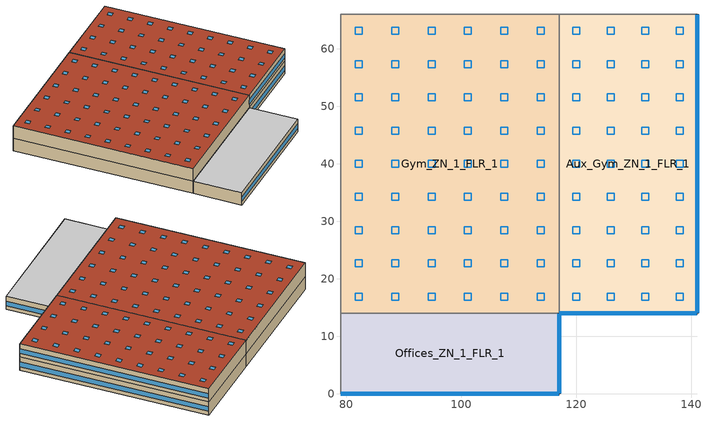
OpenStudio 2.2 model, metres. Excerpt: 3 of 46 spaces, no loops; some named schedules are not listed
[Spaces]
Gym_ZN_1_FLR_1
 floor ground: 117,66 117,14 79,14 79,66 z0
 wall to Aux_Gym_ZN_1_FLR_1: 117,14 117,66 z4:8; 117,14 117,66 z0:4
 wall to Main_Corridor_ZN_1_FLR_1: 79,66 79,14 z0:4
 wall to Offices_ZN_1_FLR_1: 79,14 117,14 z0:4
 wall to Offices_ZN_1_FLR_2: 79,14 117,14 z4:8
 wall to Mech_ZN_1_FLR_2: 117,66 79,66 z4:8
 wall to Mech_ZN_1_FLR_1: 117,66 79,66 z0:4
 wall to Main_Corridor_ZN_1_FLR_2: 79,66 79,14 z4:8
 roof outside: 117,14 117,66 79,66 79,14 z8
 skylight: 89.11,56.72 89.11,57.94 87.89,57.94 87.89,56.72 z8; 114.44,39.39 114.44,40.61 113.22,40.61 113.22,39.39 z8; 82.78,56.72 82.78,57.94 81.56,57.94 81.56,56.72 z8; 95.44,33.61 95.44,34.83 94.22,34.83 94.22,33.61 z8; 114.44,45.17 114.44,46.39 113.22,46.39 113.22,45.17 z8; 89.11,33.61 89.11,34.83 87.89,34.83 87.89,33.61 z8; 89.11,50.95 89.11,52.17 87.89,52.17 87.89,50.95 z8; 108.11,33.61 108.11,34.83 106.89,34.83 106.89,33.61 z8; 101.78,62.5 101.78,63.72 100.56,63.72 100.56,62.5 z8; 108.11,56.72 108.11,57.94 106.89,57.94 106.89,56.72 z8; 114.44,22.06 114.44,23.28 113.22,23.28 113.22,22.06 z8; 82.78,62.5 82.78,63.72 81.56,63.72 81.56,62.5 z8; 101.78,39.39 101.78,40.61 100.56,40.61 100.56,39.39 z8; 82.78,50.95 82.78,52.17 81.56,52.17 81.56,50.95 z8; 95.44,27.83 95.44,29.05 94.22,29.05 94.22,27.83 z8; 114.44,16.28 114.44,17.5 113.22,17.5 113.22,16.28 z8; 114.44,27.83 114.44,29.05 113.22,29.05 113.22,27.83 z8; 108.11,22.06 108.11,23.28 106.89,23.28 106.89,22.06 z8; 101.78,22.06 101.78,23.28 100.56,23.28 100.56,22.06 z8; 108.11,39.39 108.11,40.61 106.89,40.61 106.89,39.39 z8; 89.11,62.5 89.11,63.72 87.89,63.72 87.89,62.5 z8; 101.78,33.61 101.78,34.83 100.56,34.83 100.56,33.61 z8; 89.11,16.28 89.11,17.5 87.89,17.5 87.89,16.28 z8; 82.78,45.17 82.78,46.39 81.56,46.39 81.56,45.17 z8; 82.78,33.61 82.78,34.83 81.56,34.83 81.56,33.61 z8; 95.44,50.95 95.44,52.17 94.22,52.17 94.22,50.95 z8; 95.44,22.06 95.44,23.28 94.22,23.28 94.22,22.06 z8; 114.44,33.61 114.44,34.83 113.22,34.83 113.22,33.61 z8; 108.11,16.28 108.11,17.5 106.89,17.5 106.89,16.28 z8; 101.78,45.17 101.78,46.39 100.56,46.39 100.56,45.17 z8; 101.78,56.72 101.78,57.94 100.56,57.94 100.56,56.72 z8; 89.11,27.83 89.11,29.05 87.89,29.05 87.89,27.83 z8; 95.44,56.72 95.44,57.94 94.22,57.94 94.22,56.72 z8; 89.11,22.06 89.11,23.28 87.89,23.28 87.89,22.06 z8; 101.78,16.28 101.78,17.5 100.56,17.5 100.56,16.28 z8; 108.11,27.83 108.11,29.05 106.89,29.05 106.89,27.83 z8; 82.78,16.28 82.78,17.5 81.56,17.5 81.56,16.28 z8; 89.11,45.17 89.11,46.39 87.89,46.39 87.89,45.17 z8; 101.78,50.95 101.78,52.17 100.56,52.17 100.56,50.95 z8; 89.11,39.39 89.11,40.61 87.89,40.61 87.89,39.39 z8; 95.44,16.28 95.44,17.5 94.22,17.5 94.22,16.28 z8; 114.44,50.95 114.44,52.17 113.22,52.17 113.22,50.95 z8; 95.44,39.39 95.44,40.61 94.22,40.61 94.22,39.39 z8; 82.78,39.39 82.78,40.61 81.56,40.61 81.56,39.39 z8; 101.78,27.83 101.78,29.05 100.56,29.05 100.56,27.83 z8; 82.78,22.06 82.78,23.28 81.56,23.28 81.56,22.06 z8; 108.11,50.95 108.11,52.17 106.89,52.17 106.89,50.95 z8; 108.11,62.5 108.11,63.72 106.89,63.72 106.89,62.5 z8; 95.44,62.5 95.44,63.72 94.22,63.72 94.22,62.5 z8; 108.11,45.17 108.11,46.39 106.89,46.39 106.89,45.17 z8; 82.78,27.83 82.78,29.05 81.56,29.05 81.56,27.83 z8; 95.44,45.17 95.44,46.39 94.22,46.39 94.22,45.17 z8; 114.44,56.72 114.44,57.94 113.22,57.94 113.22,56.72 z8; 114.44,62.5 114.44,63.72 113.22,63.72 113.22,62.5 z8
Offices_ZN_1_FLR_1
 floor ground: 117,14 117,0 79,0 79,14 z0
 wall outside: 79,0 117,0 117,14 z0:4
 wall to Lobby_ZN_1_FLR_1: 79,14 79,0 z0:4
 window: 79.05,0 116.95,0 z1.1:2.5; 117,0.05 117,13.95 z1.1:2.51
 ceiling to Offices_ZN_1_FLR_2: 117,0 117,14 79,14 79,0 z4
Aux_Gym_ZN_1_FLR_1
 floor ground: 141,66 141,14 117,14 117,66 z0
 wall outside: 117,14 141,14 141,66 z0:4; 117,14 141,14 141,66 z4:8
 wall to LIBRARY_MEDIA_CENTER_ZN_1_FLR_2: 141,66 117,66 z4:8
 wall to Kitchen_ZN_1_FLR_1: 141,66 117,66 z0:4
 window: 117.05,14 140.95,14 z5.1:6.51; 141,14.05 141,65.95 z5.1:6.5; 141,14.05 141,65.95 z1.1:2.5; 117.05,14 140.95,14 z1.1:2.51
 roof outside: 141,14 141,66 117,66 117,14 z8
 skylight: 120.61,50.95 120.61,52.17 119.39,52.17 119.39,50.95 z8; 138.61,22.06 138.61,23.28 137.39,23.28 137.39,22.06 z8; 120.61,27.83 120.61,29.05 119.39,29.05 119.39,27.83 z8; 126.61,56.72 126.61,57.94 125.39,57.94 125.39,56.72 z8; 138.61,56.72 138.61,57.94 137.39,57.94 137.39,56.72 z8; 126.61,27.83 126.61,29.05 125.39,29.05 125.39,27.83 z8; 126.61,16.28 126.61,17.5 125.39,17.5 125.39,16.28 z8; 120.61,39.39 120.61,40.61 119.39,40.61 119.39,39.39 z8; 138.61,45.17 138.61,46.39 137.39,46.39 137.39,45.17 z8; 126.61,45.17 126.61,46.39 125.39,46.39 125.39,45.17 z8; 132.61,16.28 132.61,17.5 131.39,17.5 131.39,16.28 z8; 138.61,27.83 138.61,29.05 137.39,29.05 137.39,27.83 z8; 132.61,33.61 132.61,34.83 131.39,34.83 131.39,33.61 z8; 138.61,16.28 138.61,17.5 137.39,17.5 137.39,16.28 z8; 120.61,62.5 120.61,63.72 119.39,63.72 119.39,62.5 z8; 132.61,39.39 132.61,40.61 131.39,40.61 131.39,39.39 z8; 138.61,50.95 138.61,52.17 137.39,52.17 137.39,50.95 z8; 138.61,62.5 138.61,63.72 137.39,63.72 137.39,62.5 z8; 132.61,45.17 132.61,46.39 131.39,46.39 131.39,45.17 z8; 138.61,33.61 138.61,34.83 137.39,34.83 137.39,33.61 z8; 126.61,39.39 126.61,40.61 125.39,40.61 125.39,39.39 z8; 126.61,62.5 126.61,63.72 125.39,63.72 125.39,62.5 z8; 132.61,62.5 132.61,63.72 131.39,63.72 131.39,62.5 z8; 120.61,56.72 120.61,57.94 119.39,57.94 119.39,56.72 z8; 132.61,50.95 132.61,52.17 131.39,52.17 131.39,50.95 z8; 120.61,45.17 120.61,46.39 119.39,46.39 119.39,45.17 z8; 126.61,33.61 126.61,34.83 125.39,34.83 125.39,33.61 z8; 138.61,39.39 138.61,40.61 137.39,40.61 137.39,39.39 z8; 132.61,56.72 132.61,57.94 131.39,57.94 131.39,56.72 z8; 120.61,33.61 120.61,34.83 119.39,34.83 119.39,33.61 z8; 120.61,16.28 120.61,17.5 119.39,17.5 119.39,16.28 z8; 132.61,22.06 132.61,23.28 131.39,23.28 131.39,22.06 z8; 126.61,22.06 126.61,23.28 125.39,23.28 125.39,22.06 z8; 126.61,50.95 126.61,52.17 125.39,52.17 125.39,50.95 z8; 120.61,22.06 120.61,23.28 119.39,23.28 119.39,22.06 z8; 132.61,27.83 132.61,29.05 131.39,29.05 131.39,27.83 z8
[Site]
Miami Intl Ap_FL_USA: Latitude {deg}=25.82; Longitude {deg}=-80.3; Time Zone {hr}=-5; Elevation {m}=11; Terrain=City
[Building]
-SecondarySchool-ASHRAE 169-2006-1A created: 2017-11-09 21:43:17 +0000: North Axis {deg}=0; Default Construction Set=90.1-2007 - SecSchl - ASHRAE 169-2006-1A; Standards Number of Stories=2; Standards Number of Above Ground Stories=0; Standards Building Type=SecondarySchool
[ClimateZones]
Climate Zone Institution Name 1=ASHRAE; Climate Zone Document Name 1=ANSI/ASHRAE Standard 169; Climate Zone Document Year 1=2006; Climate Zone Value 1=1A; Climate Zone Institution Name 2=CEC; Climate Zone Document Name 2=California Climate Zone Descriptions; Climate Zone Document Year 2=1995
[Site:WaterMainsTemperature]
Calculation Method=Correlation; Annual Average Outdoor Air Temperature {C}=24.4917; Maximum Difference In Monthly Average Outdoor Air Temperatures {deltaC}=8.7
[SizingPeriod:DesignDay] Barometric Pressure {Pa}=101193; Sky Clearness=0; Rain Indicator=0; Snow Indicator=0; Day of Month=21; Daylight Saving Time Indicator=0; Humidity Indicating Type=Wetbulb; Dry-Bulb Temperature Range Modifier Type=DefaultMultipliers
Name | Maximum Dry-Bulb Temperature {C} | Daily Dry-Bulb Temperature Range {deltaC} | Humidity Indicating Conditions at Maximum Dry-Bulb | Wind Speed {m/s} | Wind Direction {deg} | Month | Day Type | Solar Model Indicator | ASHRAE Taub | ASHRAE Taud
Miami Intl Ap Ann Clg .4% Condns DB=>MWB | 33.2 | 6.7 | 25.3 | 4.5 | 140 | 7 | SummerDesignDay | ASHRAETau | 0.528 | 1.905
Miami Intl Ap Ann Htg 99.6% Condns DB | 8.7 | 0 | 8.7 | 3.8 | 340 | 1 | WinterDesignDay | ASHRAEClearSky
[Site:GroundTemperature:BuildingSurface]
20.99, 20.98, 20.98, 21, 21.02, 23.23, 23.54, 23.61, 23.63, 21.37, 21.12, 21.04
[Material:NoMass] Thermal Absorptance=0.9; Solar Absorptance=0.7
Name | Roughness | Thermal Resistance {m2-K/W} | Visible Absorptance
CP02 CARPET PAD | VeryRough | 0.21648 | 0.8
Typical Insulation R-0.54 | Smooth | 0.0945033 | 0.7
Typical Carpet Pad | Smooth | 0.21648 | 0.8
Typical Insulation R-5.89 | Smooth | 1.03652 | 0.7
Typical Insulation R-14.76 | Smooth | 2.59864 | 0.7
Typical Insulation R-0.58 | Smooth | 0.101875 | 0.7
Typical Insulation | Smooth | 0.0282222 | 0.7
[Material]
Name | Roughness | Thickness {m} | Conductivity {W/m-K} | Density {kg/m3} | Specific Heat {J/kg-K} | Thermal Absorptance | Solar Absorptance | Visible Absorptance
100mm Normalweight concrete floor | MediumSmooth | 0.1016 | 2.31 | 2322 | 832
G01 13mm gypsum board | Smooth | 0.0127 | 0.16 | 800 | 1090 | 0.9 | 0.7 | 0.5
4 in. Normalweight Concrete Floor | MediumRough | 0.1016 | 2.31 | 2322 | 832 | 0.9 | 0.7 | 0.7
25mm Stucco | Smooth | 0.0254 | 0.72 | 1856 | 840 | 0.9 | 0.7 | 0.7
5/8 in. Gypsum Board | MediumSmooth | 0.0159 | 0.16 | 800 | 1090 | 0.9 | 0.7 | 0.7
Roof Membrane - Highly Reflective | VeryRough | 0.0095 | 0.16 | 1121.29 | 1460 | 0.75 | 0.45 | 0.7
Metal Roof Surface; F08 Metal surface | Smooth | 0.0008 | 45.28 | 7824 | 500 | 0.9 | 0.7 | 0.7
6 in. Normalweight Concrete Floor | MediumRough | 0.1524 | 2.31 | 2322 | 832 | 0.9 | 0.7 | 0.7
8 in. Concrete Block Basement Wall | MediumRough | 0.2032 | 1.326 | 1842 | 912 | 0.9 | 0.7 | 0.7
G05 25mm wood | MediumSmooth | 0.0254 | 0.15 | 608 | 1630 | 0.9 | 0.5 | 0.5
Std Wood 6inch | MediumSmooth | 0.15 | 0.12 | 540 | 1210 | 0.9 | 0.7 | 0.7
[Construction]
Typical Insulated Exterior Mass Floor R-3.11: Typical Insulation R-0.54, 4 in. Normalweight Concrete Floor, Typical Carpet Pad
Typical Insulated Steel Framed Exterior Wall R-8.06: 25mm Stucco, 5/8 in. Gypsum Board, Typical Insulation R-5.89, 5/8 in. Gypsum Board
Typical IEAD Roof - Highly Reflective R-15.87: Roof Membrane - Highly Reflective, Typical Insulation R-14.76, Metal Roof Surface
Typical Interior Floor: 100mm Normalweight concrete floor, CP02 CARPET PAD
Typical Interior Wall: G01 13mm gypsum board, G01 13mm gypsum board
Typical Interior Ceiling: CP02 CARPET PAD, 100mm Normalweight concrete floor
Typical Insulated Carpeted 6in Slab Floor: 6 in. Normalweight Concrete Floor, Typical Carpet Pad
Typical Insulated Basement Mass Wall: 8 in. Concrete Block Basement Wall
U 1.22 SHGC 0.25 Sgl Elec Ref Colored 6mm: ECREF-1 COLORED 6MM
Typical Insulated Metal Door R-1.43: F08 Metal surface, Typical Insulation R-0.58
Typical Overhead Door: Typical Insulation
U 1.98 SHGC 0.36 Sgl Ref-B-H Clr 6mm: REF B CLEAR HI 6MM
Typical Interior Window: Clear 3mm
Typical Interior Door; Typical Interior Partition: G05 25mm wood
InteriorFurnishings: Std Wood 6inch
[DefaultConstructionSet]
90.1-2007 - SecSchl - ASHRAE 169-2006-1A: Default Exterior Surface Constructions=Default Surface Constructions 1; Default Interior Surface Constructions=Default Surface Constructions 2; Default Ground Contact Surface Constructions=Default Surface Constructions 3; Default Exterior SubSurface Constructions=Default Sub Surface Constructions 1; Default Interior SubSurface Constructions=Default Sub Surface Constructions 2; Interior Partition Construction=Typical Interior Partition
[DefaultSurfaceConstructions]
Name | Floor Construction | Wall Construction | Roof Ceiling Construction
Default Surface Constructions 1 | Typical Insulated Exterior Mass Floor R-3.11 | Typical Insulated Steel Framed Exterior Wall R-8.06 | Typical IEAD Roof - Highly Reflective R-15.87
Default Surface Constructions 2 | Typical Interior Floor | Typical Interior Wall | Typical Interior Ceiling
Default Surface Constructions 3 | Typical Insulated Carpeted 6in Slab Floor | Typical Insulated Basement Mass Wall
[DefaultSubSurfaceConstructions]
Name | Fixed Window Construction | Operable Window Construction | Door Construction | Overhead Door Construction | Skylight Construction | Tubular Daylight Dome Construction | Tubular Daylight Diffuser Construction
Default Sub Surface Constructions 1 | U 1.22 SHGC 0.25 Sgl Elec Ref Colored 6mm | U 1.22 SHGC 0.25 Sgl Elec Ref Colored 6mm | Typical Insulated Metal Door R-1.43 | Typical Overhead Door | U 1.98 SHGC 0.36 Sgl Ref-B-H Clr 6mm | Typical Interior Window | Typical Interior Window
Default Sub Surface Constructions 2 | Typical Interior Window | Typical Interior Window | Typical Interior Door
[WindowMaterial:Glazing] Optical Data Type=SpectralAverage; Infrared Transmittance at Normal Incidence=0; Front Side Infrared Hemispherical Emissivity=0.84; Conductivity {W/m-K}=0.9; Dirt Correction Factor for Solar and Visible Transmittance=1; Solar Diffusing=No
Name | Thickness {m} | Solar Transmittance at Normal Incidence | Front Side Solar Reflectance at Normal Incidence | Back Side Solar Reflectance at Normal Incidence | Visible Transmittance at Normal Incidence | Front Side Visible Reflectance at Normal Incidence | Back Side Visible Reflectance at Normal Incidence | Back Side Infrared Hemispherical Emissivity
ECREF-1 COLORED 6MM | 0.006 | 0.099 | 0.219 | 0.219 | 0.155 | 0.073 | 0.073 | 0.84
REF B CLEAR HI 6MM | 0.006 | 0.24 | 0.16 | 0.32 | 0.3 | 0.16 | 0.29 | 0.6
Clear 3mm | 0.003 | 0.837 | 0.075 | 0.075 | 0.898 | 0.081 | 0.081 | 0.84
[Space] Building Story=Building Story 1; Part of Total Floor Area=Yes
Name | Space Type | Thermal Zone
Gym_ZN_1_FLR_1 | SecondarySchool Gym | Gym_ZN_1_FLR_1 ZN
Offices_ZN_1_FLR_1 | SecondarySchool Office | Offices_ZN_1_FLR_1 ZN
Aux_Gym_ZN_1_FLR_1 | SecondarySchool Gym | Aux_Gym_ZN_1_FLR_1 ZN
[BuildingStory]
Building Story 1: Nominal Z Coordinate {m}=0
[SpaceType] Standards Building Type=SecondarySchool
Name | Default Schedule Set | Design Specification Outdoor Air Object | Standards Space Type
SecondarySchool Office | SecondarySchool Office Schedule Set | SecondarySchool Office Ventilation | Office
SecondarySchool Gym | SecondarySchool Gym Schedule Set | SecondarySchool Gym Ventilation | Gym
[People:Definition] Number of People Calculation Method=People/Area; Fraction Radiant=0.3
Name | People per Space Floor Area {person/m2}
SecondarySchool Gym People Definition | 0.322917
SecondarySchool Office People Definition | 0.0538196
[People] Work Efficiency Schedule=Work Efficiency Schedule; Clothing Insulation Schedule=Clothing Schedule; Air Velocity Schedule=Air Velocity Schedule
Name | People Definition | Space or SpaceType
SecondarySchool Gym People | SecondarySchool Gym People Definition | SecondarySchool Gym
SecondarySchool Office People | SecondarySchool Office People Definition | SecondarySchool Office
[Lights:Definition] Design Level Calculation Method=Watts/Area; Fraction Radiant=0.37; Fraction Visible=0.2
Name | Watts per Space Floor Area {W/m2}
SecondarySchool Gym Lights Definition | 15.0695
SecondarySchool Office Lights Definition | 11.8403
[Lights]
Name | Lights Definition | Space or SpaceType
SecondarySchool Gym Lights | SecondarySchool Gym Lights Definition | SecondarySchool Gym
SecondarySchool Office Lights | SecondarySchool Office Lights Definition | SecondarySchool Office
[ElectricEquipment:Definition] Design Level Calculation Method=Watts/Area; Fraction Radiant=0.5
Name | Watts per Space Floor Area {W/m2}
SecondarySchool Gym Elec Equip Definition | 4.9514
SecondarySchool Office Elec Equip Definition | 10.7639
[ElectricEquipment]
Name | Electric Equipment Definition | Space or SpaceType
SecondarySchool Gym Elec Equip | SecondarySchool Gym Elec Equip Definition | SecondarySchool Gym
SecondarySchool Office Elec Equip | SecondarySchool Office Elec Equip Definition | SecondarySchool Office
[DesignSpecification:OutdoorAir] Outdoor Air Method=Sum; Outdoor Air Flow per Person {m3/s-person}=0; Outdoor Air Flow Rate {m3/s}=0; Outdoor Air Flow Air Changes per Hour {1/hr}=0
Name | Outdoor Air Flow per Floor Area {m3/s-m2}
SecondarySchool Gym Ventilation | 0.001524
SecondarySchool Office Ventilation | 0.0004318
[DefaultScheduleSet] People Activity Level Schedule=SchoolSecondary ACTIVITY_SCH; Electric Equipment Schedule=SchoolSecondary BLDG_EQUIP_SCH; Infiltration Schedule=SchoolSecondary INFIL_SCH_PNNL
Name | Number of People Schedule | Lighting Schedule
SecondarySchool Gym Schedule Set | SchoolSecondary BLDG_OCC_SCH_Gym | SchoolSecondary BLDG_LIGHT_GYM_SCH
SecondarySchool Office Schedule Set | SchoolSecondary BLDG_OCC_SCH_Offices | SchoolSecondary BLDG_LIGHT_OFFICE_SCH
[ThermostatSetpoint:DualSetpoint] Cooling Setpoint Temperature Schedule=SchoolSecondary CLGSETP_SCH_NO_OPTIMUM
Name | Heating Setpoint Temperature Schedule
SecondarySchool Gym Thermostat 1; SecondarySchool Gym Thermostat 2 | SchoolSecondary HTGSETP_SCH_PSZ_AC
SecondarySchool Office Thermostat 1 | SchoolSecondary HTGSETP_SCH_NO_OPTIMUM
[SpaceInfiltration:DesignFlowRate] Schedule=SchoolSecondary INFIL_SCH_PNNL; Design Flow Rate Calculation Method=Flow/ExteriorArea; Constant Term Coefficient=0; Temperature Term Coefficient=0; Velocity Term Coefficient=0.224; Velocity Squared Term Coefficient=0
Name | Space or SpaceType | Flow per Exterior Surface Area {m3/s-m2}
Aux_Gym_ZN_1_FLR_1 Infiltration | Aux_Gym_ZN_1_FLR_1 | 0.000335852
Offices_ZN_1_FLR_1 Infiltration | Offices_ZN_1_FLR_1 | 0.00102523
[InternalMass:Definition]
Internal Mass Definition 1: Construction=InteriorFurnishings; Design Level Calculation Method=SurfaceArea/Area; Surface Area per Space Floor Area=2
[InternalMass] Internal Mass Definition=Internal Mass Definition 1
Name | Space or SpaceType
Offices_ZN_1_FLR_1 Mass | Offices_ZN_1_FLR_1
Gym_ZN_1_FLR_1 Mass | Gym_ZN_1_FLR_1
Aux_Gym_ZN_1_FLR_1 Mass | Aux_Gym_ZN_1_FLR_1
[ThermalZone] Use Ideal Air Loads=No
Name | Thermostat
Aux_Gym_ZN_1_FLR_1 ZN | SecondarySchool Gym Thermostat 1
Gym_ZN_1_FLR_1 ZN | SecondarySchool Gym Thermostat 2
Offices_ZN_1_FLR_1 ZN | SecondarySchool Office Thermostat 1
[Exterior:Lights:Definition]
NonDimming Exterior Lights Def: Design Level {W}=14056
[Exterior:Lights]
NonDimming Exterior Lights Def: Exterior Lights Definition=NonDimming Exterior Lights Def; Schedule=SchoolSecondary Exterior_Lgt_ALWAYS_ON; Control Option=AstronomicalClock
[Schedule:Ruleset]
Name | Default Day Schedule | Summer Design Day Schedule | Winter Design Day Schedule
Clothing Schedule | Clothing Schedule Default Winter Clothes
Air Velocity Schedule | Air Velocity Schedule Default
Work Efficiency Schedule | Work Efficiency Schedule Default
SchoolSecondary ACTIVITY_SCH | SchoolSecondary ACTIVITY_SCH Default | SchoolSecondary ACTIVITY_SCH Summer Design Day | SchoolSecondary ACTIVITY_SCH Winter Design Day
SchoolSecondary BLDG_EQUIP_SCH | SchoolSecondary BLDG_EQUIP_SCH Default | SchoolSecondary BLDG_EQUIP_SCH Summer Design Day | SchoolSecondary BLDG_EQUIP_SCH Winter Design Day
SchoolSecondary INFIL_SCH_PNNL | SchoolSecondary INFIL_SCH_PNNL Default | SchoolSecondary INFIL_SCH_PNNL Summer Design Day | SchoolSecondary INFIL_SCH_PNNL Winter Design Day
SchoolSecondary HTGSETP_SCH_PSZ_AC | SchoolSecondary HTGSETP_SCH_PSZ_AC Default | SchoolSecondary HTGSETP_SCH_PSZ_AC Summer Design Day | SchoolSecondary HTGSETP_SCH_PSZ_AC Winter Design Day
SchoolSecondary CLGSETP_SCH_NO_OPTIMUM | SchoolSecondary CLGSETP_SCH_NO_OPTIMUM Default | SchoolSecondary CLGSETP_SCH_NO_OPTIMUM Summer Design Day | SchoolSecondary CLGSETP_SCH_NO_OPTIMUM Winter Design Day
SchoolSecondary HTGSETP_SCH_NO_OPTIMUM | SchoolSecondary HTGSETP_SCH_NO_OPTIMUM Default | SchoolSecondary HTGSETP_SCH_NO_OPTIMUM Summer Design Day | SchoolSecondary HTGSETP_SCH_NO_OPTIMUM Winter Design Day
SchoolSecondary BLDG_OCC_SCH_Gym | SchoolSecondary BLDG_OCC_SCH_Gym Default | SchoolSecondary BLDG_OCC_SCH_Gym Summer Design Day | SchoolSecondary BLDG_OCC_SCH_Gym Winter Design Day
SchoolSecondary BLDG_LIGHT_GYM_SCH | SchoolSecondary BLDG_LIGHT_GYM_SCH Default | SchoolSecondary BLDG_LIGHT_GYM_SCH Summer Design Day | SchoolSecondary BLDG_LIGHT_GYM_SCH Winter Design Day
SchoolSecondary BLDG_OCC_SCH_Offices | SchoolSecondary BLDG_OCC_SCH_Offices Default | SchoolSecondary BLDG_OCC_SCH_Offices Summer Design Day | SchoolSecondary BLDG_OCC_SCH_Offices Winter Design Day
SchoolSecondary BLDG_LIGHT_OFFICE_SCH | SchoolSecondary BLDG_LIGHT_OFFICE_SCH Default | SchoolSecondary BLDG_LIGHT_OFFICE_SCH Summer Design Day | SchoolSecondary BLDG_LIGHT_OFFICE_SCH Winter Design Day
SchoolSecondary Exterior_Lgt_ALWAYS_ON | SchoolSecondary Exterior_Lgt_ALWAYS_ON Default | SchoolSecondary Exterior_Lgt_ALWAYS_ON Summer Design Day | SchoolSecondary Exterior_Lgt_ALWAYS_ON Winter Design Day
[Schedule:Day]
SchoolSecondary INFIL_SCH_PNNL Default; SchoolSecondary INFIL_SCH_PNNL Winter Design Day; SchoolSecondary Exterior_Lgt_ALWAYS_ON Default; SchoolSecondary Exterior_Lgt_ALWAYS_ON Winter Design Day; SchoolSecondary Exterior_Lgt_ALWAYS_ON Summer Design Day: 24, 0, 1
SchoolSecondary INFIL_SCH_PNNL Summer Design Day: 7, 0, 1, 21, 0, 0.25, 24, 0, 1
SchoolSecondary HTGSETP_SCH_PSZ_AC Default; SchoolSecondary HTGSETP_SCH_PSZ_AC Summer Design Day; SchoolSecondary HTGSETP_SCH_NO_OPTIMUM Default; SchoolSecondary HTGSETP_SCH_NO_OPTIMUM Summer Design Day: 24, 0, 15.6
SchoolSecondary HTGSETP_SCH_PSZ_AC Winter Design Day; SchoolSecondary HTGSETP_SCH_NO_OPTIMUM Winter Design Day: 24, 0, 21
SchoolSecondary CLGSETP_SCH_NO_OPTIMUM Default; SchoolSecondary CLGSETP_SCH_NO_OPTIMUM Winter Design Day: 24, 0, 29.44
SchoolSecondary CLGSETP_SCH_NO_OPTIMUM Summer Design Day: 24, 0, 24
SchoolSecondary BLDG_OCC_SCH_Gym Default; SchoolSecondary BLDG_OCC_SCH_Gym Winter Design Day: 24, 0, 0
SchoolSecondary BLDG_OCC_SCH_Gym Summer Design Day: 8, 0, 0, 16, 0, 0.35, 21, 0, 0.95, 24, 0, 0
[Schedule:Rule] Date Specification Type=DateRange; Start Month=1; Start Day=1
Name | Schedule Ruleset | Rule Order | Day Schedule | Apply Monday | Apply Tuesday | Apply Wednesday | Apply Thursday | Apply Friday | End Month | End Day | Apply Sunday | Apply Saturday
Schedule Rule 17 | SchoolSecondary INFIL_SCH_PNNL | 0 | SchoolSecondary INFIL_SCH_PNNL SmrDsn|Wkdy Day | Yes | Yes | Yes | Yes | Yes | 12 | 31
Schedule Rule 18 | SchoolSecondary HTGSETP_SCH_PSZ_AC | 0 | SchoolSecondary HTGSETP_SCH_PSZ_AC Wkdy Day | Yes | Yes | Yes | Yes | Yes | 12 | 31
Schedule Rule 19 | SchoolSecondary CLGSETP_SCH_NO_OPTIMUM | 0 | SchoolSecondary CLGSETP_SCH_NO_OPTIMUM Wkdy Day | Yes | Yes | Yes | Yes | Yes | 12 | 31
Schedule Rule 40 | SchoolSecondary HTGSETP_SCH_NO_OPTIMUM | 0 | SchoolSecondary HTGSETP_SCH_NO_OPTIMUM Wkdy Day | Yes | Yes | Yes | Yes | Yes | 12 | 31
Schedule Rule 46 | SchoolSecondary BLDG_OCC_SCH_Gym | 4 | SchoolSecondary BLDG_OCC_SCH_Gym Wkdy Day | Yes | Yes | Yes | Yes | Yes | 6 | 30
Schedule Rule 47 | SchoolSecondary BLDG_OCC_SCH_Gym | 3 | SchoolSecondary BLDG_OCC_SCH_Gym Wknd Day |  |  |  |  |  | 6 | 30 | Yes | Yes
